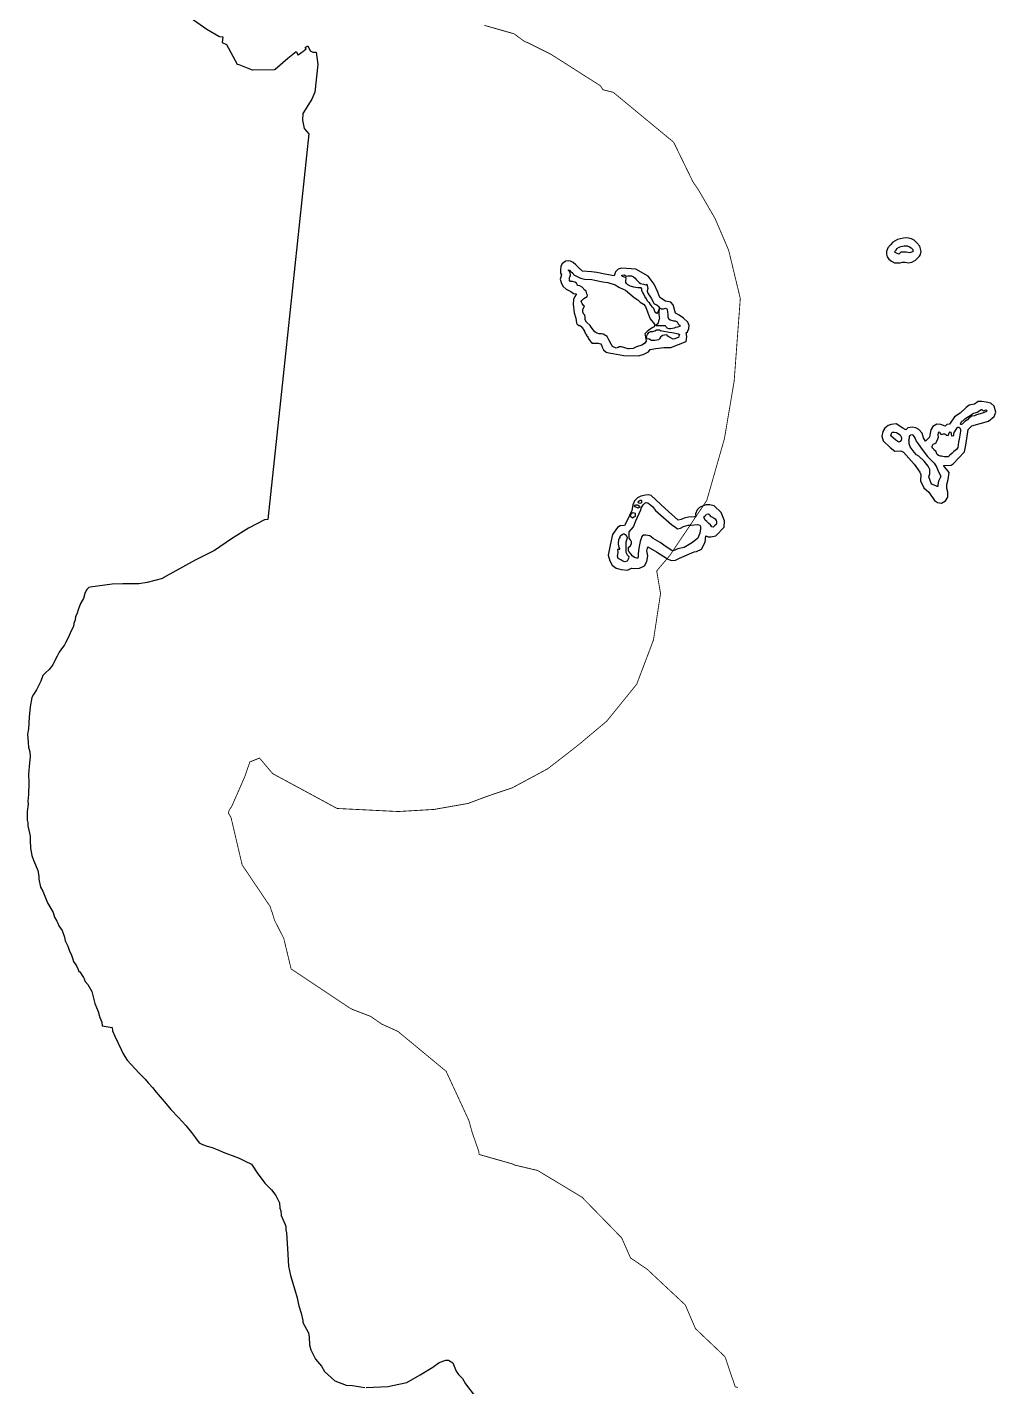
# Model space of a CAD drawing. Header units: metres. Extents: x 255476 to 378809, y 1739479 to 2227865.
# Drawn here: x 302244 to 308027, y 1938848 to 1946968 of the extents above; entities that cross this region are included whole.
import ezdxf

# ---------------------------------------------------------------- set-up
doc = ezdxf.new("R2010")
doc.units = ezdxf.units.M
doc.header["$MEASUREMENT"] = 0
for name, color, linetype in [('COASTLINE', 5, 'Continuous'), ('DISTRICT BOUNDRY', 86, 'Continuous'), ('MANGROOVE BUFFER ZONE', 120, 'Continuous')]:
    doc.layers.add(name, color=color, linetype=linetype)

msp = doc.modelspace()

# ---------------------------------------------------------------- linework, layer by layer
at = {"layer": 'COASTLINE', "color": 1, "flags": 128}
msp.add_lwpolyline([(304972.9, 1946978.8, 5, 5, 0), (305150.4, 1946928.2, 5, 5, 0), (305213.2, 1946881.8, 5, 5, 0), (305229.5, 1946876.2, 5, 5, 0), (305371.9, 1946804.9, 5, 5, 0), (305666.3, 1946617.7, 5, 5, 0), (305680.8, 1946594.3, 5, 5, 0), (305742.8, 1946578.7, 5, 5, 0), (306103.5, 1946280.5, 5, 5, 0), (306218, 1946045.1, 5, 5, 0), (306253, 1945993.4, 5, 5, 0), (306351.4, 1945823.7, 5, 5, 0), (306432.1, 1945634.4, 5, 5, 0), (306501.2, 1945347, 5, 5, 0), (306464.5, 1944853.5, 5, 5, 0), (306406.3, 1944509.5, 5, 5, 0), (306301.2, 1944142, 5, 5, 0), (306079.8, 1943812, 5, 5, 0), (306002.1, 1943720.7, 5, 5, 0), (306025, 1943585.9, 5, 5, 0), (305982.8, 1943308.2, 5, 5, 0), (305883, 1943044.6, 5, 5, 0), (305704.3, 1942824, 5, 5, 0), (305543.9, 1942689.2, 5, 5, 0), (305454.3, 1942618.7, 5, 5, 0), (305350.7, 1942538.8, 5, 5, 0), (305140, 1942425.5, 5, 5, 0), (304992.2, 1942375.6, 5, 5, 0), (304876.2, 1942332.2, 5, 5, 0), (304672.9, 1942296.4, 5, 5, 0), (304459.7, 1942283.8, 5, 5, 0), (304093.8, 1942302.1, 5, 5, 0), (303709.2, 1942510.2, 5, 5, 0), (303630.7, 1942603.1, 5, 5, 0), (303572.9, 1942580, 5, 5, 0), (303567.5, 1942564.2, 5, 5, 0), (303542.5, 1942491.6, 5, 5, 0), (303464, 1942312.7, 5, 5, 0), (303450.8, 1942294.8, 5, 5, 0), (303444.5, 1942275.6, 5, 5, 0), (303460.6, 1942247.9, 5, 5, 0), (303527, 1941964.8, 5, 5, 0), (303695.1, 1941715.1, 5, 5, 0), (303702.3, 1941688.5, 5, 5, 0), (303705.4, 1941683.9, 5, 5, 0), (303720, 1941635, 5, 5, 0), (303775.3, 1941527.1, 5, 5, 0), (303819.2, 1941344.3, 5, 5, 0), (304161.3, 1941116.1, 5, 5, 0), (304161.6, 1941114.9, 5, 5, 0), (304188.2, 1941101.1, 5, 5, 0), (304294.9, 1941060.1, 5, 5, 0), (304360, 1941014.7, 5, 5, 0), (304457, 1940970.9, 5, 5, 0), (304745, 1940732.4, 5, 5, 0), (304880.4, 1940439.3, 5, 5, 0), (304900.7, 1940366.4, 5, 5, 0), (304940.1, 1940253.3, 5, 5, 0), (304941.3, 1940236, 5, 5, 0), (305143, 1940178.8, 5, 5, 0), (305154.2, 1940172.7, 5, 5, 0), (305291.2, 1940140.3, 5, 5, 0), (305556.1, 1939980.6, 5, 5, 0), (305793, 1939737.8, 5, 5, 0), (305845.5, 1939618.4, 5, 5, 0), (305944.1, 1939551.3, 5, 5, 0), (306173, 1939337.2, 5, 5, 0), (306233.6, 1939195.9, 5, 5, 0), (306410, 1939028, 5, 5, 0), (306470.9, 1938848.1, 5, 5, 0), (306487.2, 1938844.7, 5, 5, 0)], format="xyseb", dxfattribs=at)
at = {"layer": 'DISTRICT BOUNDRY'}
for points in [[(303196.6, 1947039.9, 0), (303315.5, 1946956.6, 0), (303387.6, 1946913.9, 0), (303392.4, 1946911.1, 0), (303411.1, 1946910.9, 0), (303408.4, 1946875.5, 0), (303432.6, 1946863.6, 0), (303497.7, 1946747.8, 0), (303506.4, 1946745.3, 0), (303587.5, 1946712.5, 0), (303591.3, 1946712.4, 0), (303719.5, 1946715.6, 0), (303724, 1946716, 0), (303800.6, 1946782.3, 0), (303848.8, 1946823, 0), (303861.7, 1946801.5, 0), (303867.9, 1946806.5, 0), (303875.5, 1946812.7, 0), (303883.4, 1946818.9, 0), (303894.3, 1946827.3, 0), (303898.8, 1946830.8, 0), (303910, 1946838.9, 0), (303903.9, 1946846.6, 0), (303914.8, 1946854.1, 0), (303919.1, 1946856.4, 0), (303932.3, 1946827, 0), (303948.1, 1946817.8, 0), (303969.6, 1946818.6, 0), (303978, 1946744.9, 0), (303960.8, 1946579.3, 0), (303942.1, 1946538, 0), (303890.1, 1946451.4, 0), (303888.1, 1946412.1, 0), (303896.7, 1946362.1, 0), (303925.6, 1946329.9, 0), (303772.2, 1944884.9, 0), (303680.9, 1944026.9, 0), (303659.4, 1944024.8, 0), (303564.1, 1943975, 0), (303462.9, 1943911.3, 0), (303361.3, 1943842.2, 0), (303245.6, 1943784.7, 0), (303055.2, 1943678.7, 0), (303051.7, 1943676.2, 0), (302959.5, 1943651.7, 0), (302910.9, 1943644.5, 0), (302814.6, 1943644, 0), (302750.9, 1943641.3, 0), (302619.3, 1943622.9, 0), (302611, 1943621.7, 0), (302600.5, 1943609.2, 0), (302595.3, 1943602.9, 0), (302587.3, 1943586.7, 0), (302578.9, 1943556.1, 0), (302561.9, 1943526.2, 0), (302547.3, 1943487.9, 0), (302542.1, 1943467.9, 0), (302531.3, 1943445.9, 0), (302530.9, 1943429.1, 0), (302522.3, 1943406.2, 0), (302519.3, 1943387.8, 0), (302503.6, 1943358, 0), (302490.7, 1943324.5, 0), (302471.3, 1943291.4, 0), (302467.1, 1943280.1, 0), (302445.2, 1943249.3, 0), (302434.3, 1943235.7, 0), (302422.4, 1943210.8, 0), (302407.5, 1943181.6, 0), (302396.8, 1943160.2, 0), (302374, 1943132.2, 0), (302351.9, 1943112.6, 0), (302337.4, 1943095.3, 0), (302324.5, 1943061.7, 0), (302299.4, 1943011.3, 0), (302280.9, 1942982.3, 0), (302271.5, 1942965.3, 0), (302261.7, 1942910, 0), (302255.6, 1942848.2, 0), (302250.7, 1942778.5, 0), (302245.7, 1942746.8, 0), (302249, 1942695.2, 0), (302252, 1942667.2, 0), (302259.6, 1942640.7, 0), (302260.7, 1942610.7, 0), (302256.4, 1942574.7, 0), (302252.3, 1942507.1, 0), (302254.2, 1942454.9, 0), (302250.4, 1942386.5, 0), (302247.9, 1942344.8, 0), (302249.6, 1942327.1, 0), (302243.9, 1942283.9, 0), (302243.5, 1942231.5, 0), (302246.8, 1942216.5, 0), (302247.1, 1942199.2, 0), (302252.9, 1942173.1, 0), (302260.7, 1942136.8, 0), (302260.7, 1942110.7, 0), (302263.1, 1942065.8, 0), (302272.2, 1942022, 0), (302281, 1941994.3, 0), (302293.2, 1941965.4, 0), (302306.4, 1941931.5, 0), (302312.3, 1941897.7, 0), (302313.8, 1941879.6, 0), (302323.5, 1941831.5, 0), (302336.4, 1941808.2, 0), (302365, 1941739.1, 0), (302398, 1941681.7, 0), (302407.4, 1941652.6, 0), (302420.3, 1941629.6, 0), (302427.3, 1941617.9, 0), (302433.4, 1941600.3, 0), (302452.4, 1941573.7, 0), (302465.5, 1941534.5, 0), (302469.6, 1941510.7, 0), (302485.2, 1941479, 0), (302495.2, 1941450.6, 0), (302505.6, 1941431.6, 0), (302516.3, 1941403.1, 0), (302520.6, 1941387.4, 0), (302538.7, 1941361.9, 0), (302548.6, 1941341.2, 0), (302552.6, 1941327.9, 0), (302557.7, 1941326.6, 0), (302579.4, 1941292.5, 0), (302583.2, 1941284.6, 0), (302590.3, 1941267.9, 0), (302605.5, 1941250.1, 0), (302629.1, 1941209, 0), (302647.3, 1941137, 0), (302666.4, 1941089.7, 0), (302678.1, 1941054, 0), (302688.5, 1941025.8, 0), (302691.3, 1941005, 0), (302751.3, 1940993.7, 0), (302752.9, 1940974.9, 0), (302767.2, 1940942.7, 0), (302786.6, 1940901.1, 0), (302803.9, 1940863.7, 0), (302816.2, 1940835.9, 0), (302841.1, 1940799.3, 0), (302887.2, 1940747.4, 0), (302911.1, 1940721.8, 0), (302946.9, 1940686.2, 0), (302965.4, 1940663.1, 0), (302991.2, 1940635.4, 0), (303014.3, 1940607.9, 0), (303049.7, 1940566.8, 0), (303073.4, 1940538.1, 0), (303101.7, 1940505.4, 0), (303146.9, 1940456.3, 0), (303191.4, 1940408.5, 0), (303224.4, 1940366.5, 0), (303248.9, 1940335.2, 0), (303271, 1940306.3, 0), (303290.5, 1940296, 0), (303317.2, 1940286.3, 0), (303347.4, 1940276.8, 0), (303377.7, 1940264.8, 0), (303424, 1940246.1, 0), (303466.4, 1940229.9, 0), (303509.7, 1940213, 0), (303544.6, 1940196.1, 0), (303582.7, 1940178.4, 0), (303620.3, 1940120.5, 0), (303652.9, 1940077.9, 0), (303662.5, 1940065.3, 0), (303701.4, 1940025.7, 0), (303728.5, 1939991.4, 0), (303749.2, 1939946.8, 0), (303752.1, 1939915.9, 0), (303757.9, 1939900.1, 0), (303760.5, 1939871.6, 0), (303784.4, 1939818.5, 0), (303787.9, 1939804.8, 0), (303787.4, 1939785.7, 0), (303791.2, 1939768.3, 0), (303797, 1939674.1, 0), (303803, 1939569, 0), (303816, 1939512.7, 0), (303841.8, 1939427.4, 0), (303855.5, 1939379.4, 0), (303860.9, 1939350.5, 0), (303865.8, 1939332.5, 0), (303879.9, 1939287.9, 0), (303888.8, 1939245.4, 0), (303889, 1939232.6, 0), (303922.4, 1939171.7, 0), (303926.6, 1939144, 0), (303928.6, 1939099.3, 0), (303936.4, 1939068.8, 0), (303965.6, 1939013.4, 0), (304000.5, 1938971.4, 0), (304019, 1938939.5, 0), (304080.7, 1938884.5, 0), (304147, 1938858.6, 0), (304186.6, 1938856.6, 0), (304233.7, 1938849.2, 0), (304259.8, 1938843.8, 0)], [(304267.9, 1938845.1, 0), (304398.7, 1938849.5, 0), (304425.5, 1938855.5, 0), (304510.9, 1938874.7, 0), (304590.2, 1938919.3, 0), (304666.1, 1938964.9, 0), (304703.6, 1938994.2, 0), (304742.9, 1939007.2, 0), (304759.3, 1939006.6, 0), (304784.5, 1938991.7, 0), (304804, 1938941.7, 0), (304818.1, 1938921, 0), (304843.3, 1938898.7, 0), (304860.5, 1938865.6, 0), (304918.4, 1938790, 0)]]:
    msp.add_polyline3d(points, dxfattribs=at)
at = {"layer": 'MANGROOVE BUFFER ZONE', "flags": 128}
for points in [[(307570.8, 1945600), (307577.9, 1945611.1), (307581.4, 1945627.7), (307573.3, 1945659.3), (307556, 1945679.3), (307539.8, 1945695.5), (307523.4, 1945704), (307495, 1945709.2), (307475.5, 1945708.4), (307438.9, 1945699.6), (307411.1, 1945684.7), (307397.3, 1945667.6), (307382, 1945649.6), (307373.8, 1945628), (307373.6, 1945611.7), (307377.9, 1945596), (307388.6, 1945582), (307403.6, 1945570.1), (307421.5, 1945561.4), (307455.7, 1945561), (307468.9, 1945565.4), (307484.8, 1945564.6), (307506.2, 1945561.1), (307525.4, 1945563.8), (307547.1, 1945575.4)], [(307517.5, 1945621.4), (307509, 1945620.7), (307501.7, 1945621.6), (307491.3, 1945623.5), (307484.4, 1945623.5), (307469.7, 1945623.9), (307460.3, 1945623.7), (307450.4, 1945614.7), (307447.9, 1945611.3), (307433.6, 1945617.3), (307430, 1945620.2), (307426.3, 1945621.6), (307421.7, 1945626.4), (307432.7, 1945635.9), (307436.6, 1945646.9), (307450.6, 1945654.5), (307459.8, 1945657.9), (307480.3, 1945661.6), (307490, 1945661.6), (307497.8, 1945661.4), (307510.7, 1945656.5), (307522.1, 1945649.9), (307528.4, 1945642.5), (307534.3, 1945631), (307528.8, 1945625.3)], [(306178.3, 1945090.1), (306181.7, 1945120.3), (306177.2, 1945142.1), (306185.1, 1945147.9), (306194.6, 1945168.8), (306196.3, 1945187.1), (306188.8, 1945206.6), (306161.9, 1945229.4), (306136.7, 1945247.7), (306114.8, 1945260.5), (306100.3, 1945308.8), (306085.9, 1945325.4), (306054.6, 1945331.9), (306021, 1945353.7), (306008.7, 1945385.2), (305986.7, 1945432.1), (305950.6, 1945481.4), (305877, 1945523.4), (305821.3, 1945527.6), (305791.2, 1945528.9), (305771.5, 1945522.4), (305755.8, 1945506.5), (305748.1, 1945482.3), (305691.9, 1945492.9), (305645, 1945503.4), (305612.1, 1945506.8), (305559.4, 1945511.1), (305539.1, 1945527.9), (305519.3, 1945547.6), (305504, 1945563), (305487.1, 1945570.3), (305474.8, 1945571.9), (305459.3, 1945569.5), (305449.7, 1945563.6), (305437.9, 1945553.9), (305429.2, 1945540.8), (305426.8, 1945516.9), (305428.2, 1945498.3), (305433.6, 1945488), (305429.2, 1945474.8), (305424.9, 1945463.6), (305433.2, 1945437.7), (305443.8, 1945419.2), (305462.1, 1945402.7), (305488.7, 1945389.9), (305505.7, 1945377.8), (305524, 1945374.5), (305513.1, 1945359.8), (305504.4, 1945341.1), (305503.6, 1945313.4), (305510, 1945262.7), (305518.4, 1945230.1), (305522.9, 1945203.1), (305525.3, 1945194), (305527.3, 1945194), (305531.4, 1945189.9), (305535.4, 1945189.9), (305535.4, 1945185.9), (305539.4, 1945185.8), (305543.4, 1945185.8), (305547.4, 1945181.8), (305551.5, 1945181.7), (305551.4, 1945177.7), (305555.5, 1945177.7), (305555.4, 1945173.6), (305559.5, 1945173.6), (305559.4, 1945169.6), (305563.4, 1945165.5), (305563.4, 1945161.5), (305567.4, 1945161.4), (305567.4, 1945157.4), (305571.4, 1945153.3), (305571.4, 1945149.3), (305575.4, 1945145.2), (305575.3, 1945141.2), (305579.4, 1945137.1), (305579.3, 1945133.1), (305583.4, 1945133.1), (305583.3, 1945129), (305583.3, 1945125), (305591.3, 1945120.9), (305591.3, 1945116.9), (305591.3, 1945112.8), (305595.3, 1945112.8), (305595.3, 1945108.8), (305595.2, 1945104.7), (305599.3, 1945104.7), (305599.2, 1945100.7), (305603.3, 1945100.7), (305603.2, 1945096.6), (305607.2, 1945092.6), (305607.2, 1945088.5), (305611.2, 1945088.5), (305611.2, 1945084.5), (305615.3, 1945084.4), (305615.2, 1945080.4), (305619.3, 1945080.4), (305652.1, 1945081), (305666.5, 1945077.2), (305672.9, 1945069.7), (305677.2, 1945056.4), (305684.4, 1945041.9), (305699.5, 1945027.3), (305716, 1945023.2), (305739.8, 1945018.9), (305806.6, 1945006.3), (305891.4, 1945005.9), (305921.3, 1945013.4), (305953.2, 1945028), (305962.4, 1945043), (305996.1, 1945048.2), (306044.6, 1945055), (306086.6, 1945055.1)], [(305928.4, 1945077.8), (305913, 1945068.2), (305880.5, 1945059.6), (305861.2, 1945048.2), (305838.4, 1945047.1), (305831, 1945047.1), (305791.7, 1945057.9), (305778, 1945057.9), (305772.9, 1945055.6), (305759.8, 1945050.5), (305738.8, 1945060.2), (305729.6, 1945075), (305715.4, 1945100.6), (305705.8, 1945120.3), (305682.3, 1945134.1), (305673.1, 1945136.3), (305657.8, 1945136.6), (305644.3, 1945140.9), (305633.3, 1945148), (305624, 1945157.6), (305611.3, 1945176.4), (305605.2, 1945187), (305582.6, 1945206), (305574.6, 1945219.7), (305574.6, 1945226.6), (305574.6, 1945233.7), (305572.6, 1945247), (305566, 1945256.3), (305562, 1945268), (305562, 1945278.7), (305562.2, 1945287.3), (305570.2, 1945300.8), (305565.8, 1945306.2), (305557.6, 1945317.2), (305550.9, 1945330.5), (305555.3, 1945336.2), (305567.5, 1945346.6), (305587.2, 1945359.5), (305588.3, 1945366.8), (305585.7, 1945375.7), (305581.7, 1945391.6), (305572.2, 1945397.2), (305557.7, 1945415.6), (305542.9, 1945424), (305532, 1945425.5), (305526.7, 1945432), (305523.2, 1945439.5), (305513.8, 1945444.1), (305499, 1945449), (305486.6, 1945449), (305479.5, 1945459.7), (305480.9, 1945461.9), (305481.1, 1945471.9), (305483.4, 1945477.5), (305487.8, 1945482.4), (305487.4, 1945490.9), (305484.7, 1945499.1), (305482.9, 1945507.2), (305475.3, 1945515.6), (305475.8, 1945519.4), (305484.9, 1945515.4), (305488.3, 1945511), (305503.2, 1945496.7), (305508.1, 1945489.6), (305527.8, 1945478.6), (305542.7, 1945471.3), (305555.2, 1945467.5), (305562.6, 1945464.8), (305571.5, 1945462.4), (305614.4, 1945461.2), (305632.9, 1945456.5), (305661.3, 1945451), (305680.5, 1945446.1), (305710.8, 1945443.2), (305753.5, 1945428.1), (305779, 1945414.1), (305815.5, 1945396.5), (305868.5, 1945354), (305889.2, 1945338.6), (305903.9, 1945325.9), (305923.1, 1945312.8), (305934.5, 1945300.1), (305948.8, 1945261.6), (305963.5, 1945225.3), (305988.3, 1945195), (305989.6, 1945185.9), (305989.4, 1945182.3), (305986.7, 1945178.7), (305978.5, 1945173.4), (305962.6, 1945163.4), (305946.1, 1945150), (305936.5, 1945143.3), (305930.3, 1945137.3), (305933.5, 1945129), (305938.6, 1945092.6)], [(306002.8, 1945258.8), (305996.5, 1945262), (305990.9, 1945269.7), (305987.4, 1945282.5), (305984.1, 1945287.1), (305976.1, 1945295.1), (305965.3, 1945310.8), (305958.7, 1945321.9), (305952.9, 1945326.2), (305947.4, 1945331.5), (305941.5, 1945345.2), (305931.2, 1945358.6), (305925.9, 1945373.5), (305919, 1945383.6), (305916.8, 1945385.6), (305913.9, 1945395.3), (305912.4, 1945404.4), (305910.3, 1945412), (305905.9, 1945412), (305889.6, 1945412), (305865.8, 1945415.2), (305845.2, 1945421.7), (305830.7, 1945428.6), (305821, 1945437.3), (305817.3, 1945442.3), (305818.1, 1945454.2), (305819.1, 1945463.6), (305819.1, 1945470.5), (305809.4, 1945474.1), (305798.5, 1945478.1), (305793.8, 1945482.1), (305793.8, 1945486.4), (305809, 1945488.2), (305818.8, 1945481.3), (305830.7, 1945482.1), (305851, 1945482.4), (305864.3, 1945477.7), (305873, 1945468.3), (305879.5, 1945460), (305897.6, 1945443.4), (305905.2, 1945437.3), (305924, 1945432.9), (305938.1, 1945429), (305943.9, 1945432.2), (305950, 1945406.9), (305947.9, 1945401.5), (305944.6, 1945392.1), (305950.1, 1945380.3), (305968.6, 1945348.5), (305987.5, 1945316.1), (306003.2, 1945309.9), (306016.3, 1945297.5), (306016, 1945292.5), (306012.6, 1945276.2), (306006.4, 1945263.6)], [(305999.8, 1945183.7), (305997.8, 1945188.1), (306012.1, 1945201.6), (306017.4, 1945221.2), (306019.8, 1945230.1), (306018.2, 1945238), (306016.4, 1945254.6), (306016.4, 1945267.1), (306019.1, 1945279.3), (306021.1, 1945287.2), (306024.2, 1945289.8), (306030.2, 1945286), (306042.2, 1945285.1), (306055.4, 1945289.1), (306062.7, 1945286.7), (306064.6, 1945282.4), (306067, 1945266), (306068.3, 1945253.6), (306067.6, 1945237.5), (306073.1, 1945228), (306081.7, 1945220.2), (306102.7, 1945213.8), (306111.6, 1945213.8), (306124.4, 1945208.3), (306127.8, 1945200.4), (306132.2, 1945193.1), (306139.9, 1945189.2), (306140.8, 1945184.6), (306141, 1945181.2), (306126.4, 1945176.4), (306115, 1945173.5), (306106.4, 1945170.5), (306087, 1945165.5), (306075.4, 1945166.2), (306065.5, 1945170.3), (306061.9, 1945175.1), (306056, 1945181), (306054.4, 1945183.3), (306048.9, 1945183.5), (306036.6, 1945183.5), (306024.7, 1945183.5), (306016, 1945183.5), (306005.3, 1945184)], [(305973.9, 1945096.9), (305969.4, 1945097.6), (305959.4, 1945104.6), (305954.3, 1945104.9), (305944.1, 1945106.9), (305942.3, 1945113.5), (305941.6, 1945119.9), (305946.6, 1945132.1), (305955.3, 1945143.5), (305966.6, 1945149.9), (305978.7, 1945151.2), (305990.5, 1945155.3), (306000.3, 1945159.9), (306008.2, 1945161), (306018.9, 1945161), (306025.7, 1945155.6), (306033.5, 1945153.5), (306045.1, 1945153.3), (306066.2, 1945148.3), (306076.7, 1945145.6), (306092.6, 1945144.9), (306104.4, 1945143.3), (306122.2, 1945138.3), (306132.9, 1945136), (306137.4, 1945133.1), (306135.1, 1945122.1), (306131.3, 1945114.9), (306124, 1945111.7), (306109.9, 1945105.8), (306101.2, 1945104.4), (306074.6, 1945118.5), (306068, 1945123.5), (306061.7, 1945129.9), (306048.5, 1945128.1), (306035.8, 1945126.5), (306025.7, 1945116.9), (306019.4, 1945106.9), (306013.2, 1945100.3), (306003, 1945097.8), (305990.5, 1945097.4), (305982.5, 1945097.4)], [(307742.6, 1944265.7), (307748.1, 1944308.9), (307713.8, 1944350.4), (307759.9, 1944352.1), (307772.2, 1944361), (307840.8, 1944430.9), (307847.7, 1944471.4), (307862.2, 1944564.3), (307883.5, 1944587.8), (307983.2, 1944615.5), (308017.1, 1944643.8), (308026.8, 1944667.9), (308017, 1944703.6), (307997.2, 1944722.1), (307969.5, 1944729.2), (307942.7, 1944733), (307921.2, 1944733.2), (307899, 1944716.6), (307868, 1944711), (307850, 1944696.5), (307813.5, 1944663.7), (307779.2, 1944640.9), (307749.4, 1944597.8), (307734.7, 1944595.2), (307724.1, 1944584.8), (307698.4, 1944595.5), (307673.8, 1944597.3), (307651.1, 1944582.2), (307638.3, 1944562.9), (307634, 1944543.5), (307631.2, 1944519.9), (307607.9, 1944496.5), (307595.5, 1944515.4), (307586.2, 1944542.5), (307566.9, 1944565.9), (307550.2, 1944574.3), (307526.9, 1944578.7), (307501.9, 1944574.6), (307489, 1944563.9), (307472.6, 1944573.2), (307432, 1944598.8), (307403, 1944595.4), (307383.5, 1944588.4), (307363.4, 1944572.4), (307351.4, 1944553.4), (307347.2, 1944525.2), (307354.3, 1944498.4), (307396.6, 1944458.5), (307423.5, 1944435.6), (307460.7, 1944436.8), (307476.5, 1944429.3), (307538.5, 1944358.5), (307573.5, 1944311.3), (307579.8, 1944296.9), (307576.3, 1944259.1), (307596.1, 1944216.4), (307627.4, 1944191.9), (307660.6, 1944141), (307677.9, 1944129.4), (307702.6, 1944126.2), (307727.4, 1944139.2), (307740.3, 1944160.4), (307740.6, 1944190.5), (307735.2, 1944213.8), (307733.7, 1944235.9)], [(307816.3, 1944596.3), (307816.3, 1944599.6), (307817.1, 1944602.4), (307819, 1944607.5), (307822.7, 1944612.1), (307824.8, 1944614.6), (307830.4, 1944616.5), (307841, 1944628.2), (307864.5, 1944643.2), (307893.5, 1944661.9), (307903.4, 1944664.7), (307915.5, 1944667.8), (307930.8, 1944678.1), (307939.4, 1944685.3), (307943.6, 1944683.9), (307951, 1944677.6), (307953.8, 1944677.6), (307962.8, 1944679.7), (307969.8, 1944682.3), (307974.6, 1944677.6), (307971.6, 1944672.8), (307947.9, 1944661.8), (307912.1, 1944652.6), (307899.8, 1944645.9), (307884.4, 1944644.2), (307866.8, 1944634), (307857, 1944623.1), (307841.4, 1944613.8), (307826.3, 1944597.3), (307820.9, 1944595.7), (307818.7, 1944595.5)], [(307454.8, 1944494.1), (307447.6, 1944489.8), (307430.4, 1944501.8), (307400, 1944528.2), (307400.7, 1944528.2), (307403.9, 1944541.1), (307408.2, 1944549.5), (307420.6, 1944548.4), (307432.9, 1944546.6), (307439.2, 1944543.4), (307455.5, 1944534.3), (307462.1, 1944521.4), (307463.7, 1944512.4), (307461.2, 1944501.1)], [(307720.1, 1944402.1), (307710.9, 1944403.9), (307702.2, 1944406), (307696.2, 1944406.9), (307684.2, 1944410.3), (307675.9, 1944416.1), (307672.5, 1944426.7), (307668.1, 1944435), (307658.9, 1944441.3), (307654.8, 1944449.4), (307651.4, 1944452.7), (307649.2, 1944454.1), (307646.5, 1944458.8), (307647.5, 1944464.3), (307648, 1944469.9), (307652, 1944476.9), (307662.7, 1944480.6), (307670.7, 1944487.1), (307673.5, 1944491.5), (307674.6, 1944494.9), (307680.9, 1944509.4), (307684.1, 1944519.2), (307682.4, 1944534), (307684, 1944543.4), (307685.5, 1944547.5), (307686.4, 1944549.2), (307689, 1944550.4), (307691.3, 1944549.2), (307693.5, 1944545.4), (307696.6, 1944539.2), (307698.3, 1944537.5), (307702.3, 1944535.4), (307706.3, 1944536.8), (307708.8, 1944537.9), (307715.3, 1944538.8), (307723.3, 1944538.8), (307727.5, 1944535.4), (307731.7, 1944530.5), (307743, 1944529.2), (307745.2, 1944532.5), (307748.2, 1944544.6), (307749.6, 1944547.9), (307750.8, 1944550.2), (307754.5, 1944551), (307758.1, 1944548.7), (307762.1, 1944527), (307766.8, 1944526.8), (307776.9, 1944528.8), (307777, 1944537.9), (307777.7, 1944548.2), (307785.7, 1944559.8), (307795.4, 1944574.3), (307800.3, 1944578.5), (307806.3, 1944578.5), (307812.9, 1944575.7), (307816.8, 1944565.8), (307815.9, 1944555.7), (307808.5, 1944508.4), (307803.2, 1944489.9), (307801.2, 1944474.3), (307799.3, 1944458.2), (307792.4, 1944446.2), (307775.6, 1944433.8), (307763.9, 1944422.3), (307752.6, 1944411.7), (307746.8, 1944406.2), (307743.8, 1944401.6), (307734.6, 1944401.4), (307726.8, 1944401.8)], [(307684.7, 1944256.8), (307681.3, 1944235.4), (307681.3, 1944225.4), (307676.8, 1944224.3), (307668.6, 1944229.5), (307642.9, 1944239.3), (307626.3, 1944282.9), (307632.2, 1944301.3), (307632.9, 1944325.7), (307623.3, 1944347.1), (307599.4, 1944375.3), (307566.8, 1944405.9), (307554.2, 1944413.1), (307538.6, 1944430.6), (307516.4, 1944461.5), (307509.4, 1944479), (307510, 1944494.7), (307506.7, 1944500.9), (307510.6, 1944515.8), (307512.2, 1944524), (307515, 1944530.1), (307519.3, 1944533.5), (307524.5, 1944534.5), (307530.3, 1944533.5), (307539.6, 1944521.5), (307545.5, 1944510.8), (307551.8, 1944496.5), (307563.7, 1944479.8), (307586.8, 1944445.3), (307619.3, 1944404.9), (307643.4, 1944380), (307658.1, 1944364.3), (307675, 1944337.8), (307683.4, 1944316.6), (307695, 1944295.3), (307698.8, 1944284.6)], [(306404.2, 1943982.1), (306406, 1944019.1), (306386.7, 1944069.8), (306344.4, 1944109.5), (306318.4, 1944116), (306296.5, 1944116.2), (306278.9, 1944108.9), (306258.1, 1944098.9), (306244.6, 1944085.2), (306234.4, 1944061.9), (306235.8, 1944042.7), (306226.8, 1944042.8), (306191.1, 1944042), (306166.5, 1944034.7), (306147.8, 1944027.4), (306130.2, 1944023.8), (306053, 1944094.1), (305969.4, 1944170.3), (305952.8, 1944174.5), (305934.3, 1944174), (305906.8, 1944166.6), (305887, 1944156.8), (305870.4, 1944139.8), (305860.1, 1944116), (305853.7, 1944082.3), (305825.3, 1944022.5), (305810.6, 1943992.5), (305784.3, 1943989.6), (305768.1, 1943979.7), (305757.2, 1943966.6), (305738.8, 1943937.5), (305724.9, 1943874.6), (305713.1, 1943814.6), (305723.2, 1943781.6), (305736.8, 1943754.2), (305759.5, 1943736.2), (305789.4, 1943728.3), (305828.1, 1943726), (305850.8, 1943737.6), (305861.2, 1943735.3), (305900.3, 1943736.5), (305930, 1943750.5), (305943.5, 1943777.2), (305948.5, 1943811.3), (305942.9, 1943840.2), (305948.9, 1943863.7), (306001.1, 1943835.1), (306067.3, 1943792.2), (306089.4, 1943782), (306114.2, 1943784.3), (306137.9, 1943797.7), (306224.9, 1943835.4), (306239, 1943837.3), (306269.9, 1943850.6), (306291.7, 1943891.9), (306296.2, 1943929.7), (306309, 1943924.7), (306326, 1943924.1), (306354.8, 1943929.2)], [(305911.2, 1944127.5), (305907.6, 1944124.7), (305901.5, 1944123.4), (305892.9, 1944126.9), (305892.1, 1944131.6), (305896.2, 1944136.6), (305899.8, 1944140.1), (305903.3, 1944143), (305907, 1944144.1), (305909.2, 1944143.4), (305911.9, 1944141.1), (305911.7, 1944133.6)], [(306258.9, 1943946.3), (306247.1, 1943917), (306215.7, 1943890.4), (306166, 1943859.7), (306128.7, 1943853.5), (306100.2, 1943840.7), (306093.3, 1943841.7), (306058.1, 1943865.2), (306021.8, 1943890.7), (305981.5, 1943915.1), (305961.9, 1943929.6), (305938, 1943933.4), (305923.1, 1943933.3), (305915, 1943927.5), (305912, 1943922.9), (305909.6, 1943913.5), (305903.4, 1943896.4), (305900, 1943876.4), (305895.6, 1943857.4), (305892.2, 1943822.4), (305891, 1943806.6), (305890, 1943797.4), (305887.1, 1943796.2), (305883.6, 1943796.1), (305869.9, 1943800.9), (305855.8, 1943810.5), (305848.7, 1943820), (305836.1, 1943837.1), (305833.9, 1943842.8), (305833.9, 1943856.5), (305834.5, 1943863.4), (305842.8, 1943868.6), (305852.4, 1943882.6), (305851.7, 1943894.4), (305844.8, 1943907), (305838.2, 1943917.2), (305836.7, 1943954.4), (305863.3, 1943984.7), (305878.3, 1944019), (305907.2, 1944085.1), (305909.6, 1944096.3), (305921.3, 1944114.8), (305930.7, 1944124.5), (305938.9, 1944130.2), (305950, 1944126.9), (305958.2, 1944118.7), (305977.7, 1944105.2), (305995.5, 1944082.3), (306090, 1943997.4), (306115.5, 1943979.8), (306126.6, 1943972.6), (306143.5, 1943976.3), (306162.5, 1943985.7), (306189.8, 1943993.6), (306208.1, 1943994), (306244.7, 1943997.4), (306259.2, 1943992.9), (306263.4, 1943985.3), (306262.7, 1943972.2)], [(305873.3, 1944046.1), (305865.2, 1944040.9), (305857.1, 1944036.5), (305843.8, 1944048.3), (305850.5, 1944058.6), (305853.8, 1944066.4), (305860.4, 1944069.7), (305873.9, 1944065.1), (305873.7, 1944055.3)], [(305900.7, 1944103.7), (305898.2, 1944098.6), (305890.8, 1944096.3), (305883, 1944099.2), (305876.6, 1944100.4), (305870.3, 1944105.6), (305870.2, 1944108.2), (305873.2, 1944113), (305877.6, 1944116.3), (305885, 1944115.4), (305891.9, 1944113.3), (305899.3, 1944108.1)], [(306331.6, 1943984.3), (306323.7, 1943995.7), (306313.2, 1944004.5), (306301.8, 1944015.3), (306292.3, 1944024.5), (306284.9, 1944036.8), (306284.4, 1944041.6), (306284.9, 1944043.6), (306286.4, 1944045.8), (306291.7, 1944050.2), (306296.7, 1944056.5), (306300, 1944059.6), (306311.2, 1944060.7), (306314.3, 1944059.6), (306319.3, 1944056.1), (306321.3, 1944050), (306327.7, 1944046.2), (306345.7, 1944036.1), (306351.2, 1944031.5), (306357.6, 1944020.8), (306359.3, 1944014.6), (306359.1, 1944007.6), (306356.9, 1943998.2), (306348.1, 1943990.5), (306339.3, 1943982.3)], [(305825.7, 1943920.3), (305823.3, 1943910.7), (305820, 1943899.3), (305817.3, 1943891.7), (305817.2, 1943864.1), (305817.7, 1943840.2), (305818.3, 1943832.3), (305825.4, 1943817.5), (305835.6, 1943807.1), (305833.3, 1943794.3), (305826.7, 1943778.9), (305811.5, 1943774.5), (305798.9, 1943778.5), (305787.1, 1943786.4), (305772.8, 1943794.3), (305768.9, 1943809.7), (305771.5, 1943830.5), (305770.1, 1943849.8), (305781.3, 1943851.3), (305782.2, 1943854.2), (305778.5, 1943861.3), (305773.4, 1943880.1), (305775.3, 1943910), (305779.9, 1943914.9), (305784, 1943920.8), (305784.7, 1943929.1), (305787.6, 1943933), (305795.6, 1943938), (305801.7, 1943941.7), (305807.3, 1943941.7), (305814.6, 1943937.6), (305824, 1943925.5)]]:
    msp.add_lwpolyline(points, close=True, dxfattribs=at)

doc.saveas('drawing.dxf')
